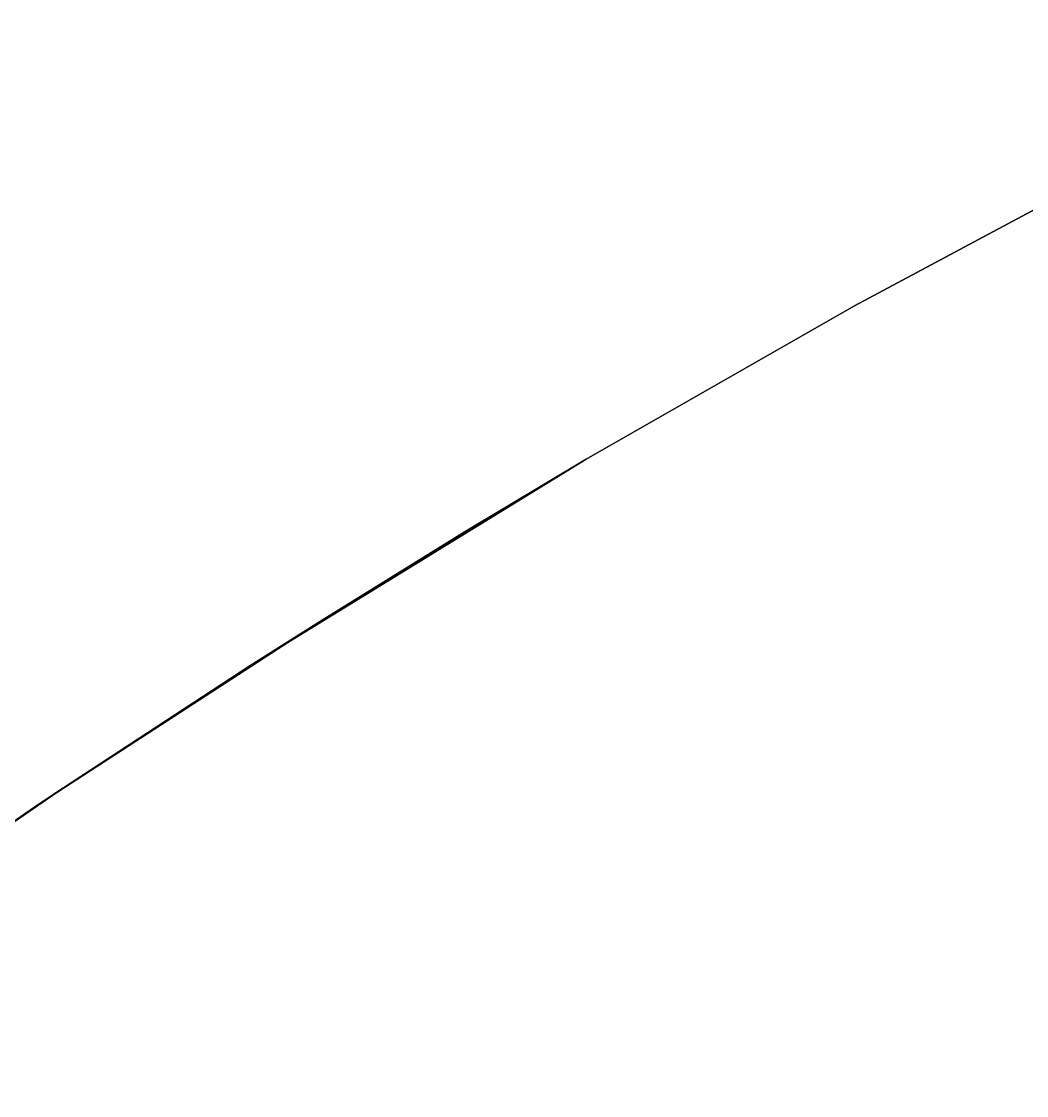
# Model space of a CAD drawing. Header units: metres. Extents: x -17.5 to 17.5, y -17.5 to 17.5.
# Drawn here: x -9.792 to -8.199, y 14.062 to 15.763 of the extents above; entities that cross this region are included whole.
import ezdxf

# ---------------------------------------------------------------- set-up
doc = ezdxf.new("R2010")
doc.units = ezdxf.units.M

msp = doc.modelspace()

# ---------------------------------------------------------------- meshes
at = {"layer": '10', "color": 1}
mesh = msp.add_polyface(dxfattribs=at)
corners = [(-8.039, 15.5443, -20), (-8.039, 15.5443, -19.5), (-7.6006, 15.7633, -19.5), (-8.4712, 15.313, -20), (-8.4712, 15.313, -19.5), (-8.8968, 15.0698, -20), (-8.039, 15.5443, -19), (-7.6006, 15.7633, -19), (-8.4712, 15.313, -19), (-8.8968, 15.0698, -19.5), (-8.039, 15.5443, -18.5), (-7.6006, 15.7633, -18.5), (-8.4712, 15.313, -18.5), (-8.8968, 15.0698, -19), (-8.039, 15.5443, -18), (-7.6006, 15.7633, -18), (-8.4712, 15.313, -18), (-8.8968, 15.0698, -18.5), (-8.039, 15.5443, -17.5), (-7.6006, 15.7633, -17.5), (-8.4712, 15.313, -17.5), (-8.8968, 15.0698, -18), (-8.039, 15.5443, -17), (-7.6006, 15.7633, -17), (-8.4712, 15.313, -17), (-8.8968, 15.0698, -17.5), (-8.039, 15.5443, -16.5), (-7.6006, 15.7633, -16.5), (-8.4712, 15.313, -16.5), (-8.8968, 15.0698, -17), (-8.4712, 15.313, -16), (-8.039, 15.5443, -16), (-8.8968, 15.0698, -16.5), (-8.8968, 15.0698, -16), (-8.4712, 15.313, 16), (-8.4712, 15.313, 16.5), (-8.039, 15.5443, 16.5), (-8.039, 15.5443, 16), (-8.8968, 15.0698, 16), (-8.8968, 15.0698, 16.5), (-8.4712, 15.313, 17), (-8.039, 15.5443, 17), (-8.8968, 15.0698, 17), (-8.4712, 15.313, 17.5), (-8.039, 15.5443, 17.5), (-8.8968, 15.0698, 17.5), (-8.4712, 15.313, 18), (-8.039, 15.5443, 18), (-8.8968, 15.0698, 18), (-8.4712, 15.313, 18.5), (-8.039, 15.5443, 18.5), (-8.8968, 15.0698, 18.5), (-8.4712, 15.313, 19), (-8.039, 15.5443, 19), (-8.8968, 15.0698, 19), (-8.4712, 15.313, 19.5), (-8.039, 15.5443, 19.5), (-8.8968, 15.0698, 19.5), (-8.4712, 15.313, 20), (-8.039, 15.5443, 20), (-8.8968, 15.0698, 20)]
mesh.append_faces([[corners[k] for k in face] for face in [(0, 1, 2), (3, 4, 1), (0, 3, 1), (3, 5, 4), (1, 6, 7), (4, 8, 6), (1, 4, 6), (4, 9, 8), (6, 10, 11), (8, 12, 10), (6, 8, 10), (8, 13, 12), (10, 14, 15), (12, 16, 14), (10, 12, 14), (12, 17, 16), (14, 18, 19), (16, 20, 18), (14, 16, 18), (16, 21, 20), (18, 22, 23), (20, 24, 22), (18, 20, 22), (20, 25, 24), (22, 26, 27), (24, 28, 26), (22, 24, 26), (24, 29, 28), (28, 30, 31), (26, 28, 31), (32, 33, 30), (28, 32, 30), (34, 35, 36), (37, 34, 36), (38, 39, 35), (34, 38, 35), (35, 40, 41), (36, 35, 41), (39, 42, 40), (35, 39, 40), (40, 43, 44), (41, 40, 44), (42, 45, 43), (40, 42, 43), (43, 46, 47), (44, 43, 47), (45, 48, 46), (43, 45, 46), (46, 49, 50), (47, 46, 50), (48, 51, 49), (46, 48, 49), (49, 52, 53), (50, 49, 53), (51, 54, 52), (49, 51, 52), (52, 55, 56), (53, 52, 56), (54, 57, 55), (52, 54, 55), (55, 58, 59), (56, 55, 59), (57, 60, 58), (55, 57, 58)]], dxfattribs={"color": 1})
mesh = msp.add_polyface(dxfattribs=at)
corners = [(-8.8968, 15.0698, -20), (-8.8968, 15.0698, -19.5), (-8.4712, 15.313, -19.5), (-9.3153, 14.8147, -20), (-8.8968, 15.0698, -19), (-8.4712, 15.313, -19), (-9.3153, 14.8147, -19.5), (-8.8968, 15.0698, -18.5), (-8.4712, 15.313, -18.5), (-9.3153, 14.8147, -19), (-8.8968, 15.0698, -18), (-8.4712, 15.313, -18), (-9.3153, 14.8147, -18.5), (-8.8968, 15.0698, -17.5), (-8.4712, 15.313, -17.5), (-9.3153, 14.8147, -18), (-8.8968, 15.0698, -17), (-8.4712, 15.313, -17), (-9.3153, 14.8147, -17.5), (-8.8968, 15.0698, -16.5), (-8.4712, 15.313, -16.5), (-9.3153, 14.8147, -17), (-9.3153, 14.8147, -16.5), (-8.8968, 15.0698, -16), (-9.3153, 14.8147, 16), (-9.3153, 14.8147, 16.5), (-8.8968, 15.0698, 16.5), (-8.8968, 15.0698, 16), (-9.3153, 14.8147, 17), (-8.8968, 15.0698, 17), (-9.3153, 14.8147, 17.5), (-8.8968, 15.0698, 17.5), (-9.3153, 14.8147, 18), (-8.8968, 15.0698, 18), (-9.3153, 14.8147, 18.5), (-8.8968, 15.0698, 18.5), (-9.3153, 14.8147, 19), (-8.8968, 15.0698, 19), (-9.3153, 14.8147, 19.5), (-8.8968, 15.0698, 19.5), (-9.3153, 14.8147, 20), (-8.8968, 15.0698, 20), (-9.3153, 14.8147, -16), (-9.0901, 14.9539, -15.5), (-9.0901, 14.9539, 15.5), (-9.4295, 14.7422, 15.5)]
mesh.append_faces([[corners[k] for k in face] for face in [(0, 1, 2), (0, 3, 1), (1, 4, 5), (1, 6, 4), (4, 7, 8), (4, 9, 7), (7, 10, 11), (7, 12, 10), (10, 13, 14), (10, 15, 13), (13, 16, 17), (13, 18, 16), (16, 19, 20), (16, 21, 19), (19, 22, 23), (24, 25, 26), (27, 24, 26), (25, 28, 29), (26, 25, 29), (28, 30, 31), (29, 28, 31), (30, 32, 33), (31, 30, 33), (32, 34, 35), (33, 32, 35), (34, 36, 37), (35, 34, 37), (36, 38, 39), (37, 36, 39), (38, 40, 41), (39, 38, 41), (23, 42, 43), (44, 45, 27)]], dxfattribs={"color": 1})
mesh = msp.add_polyface(dxfattribs=at)
corners = [(-9.0901, 14.9539, -15.5), (-9.4295, 14.7422, -15.5), (-9.0901, 14.9539, -15), (-9.4295, 14.7422, -15), (-9.0901, 14.9539, -14.5), (-9.4295, 14.7422, -14.5), (-9.0901, 14.9539, -14), (-9.4295, 14.7422, -14), (-9.0901, 14.9539, -13.5), (-9.4295, 14.7422, -13.5), (-9.0901, 14.9539, -13), (-9.4295, 14.7422, -13), (-9.0901, 14.9539, -12.5), (-9.4295, 14.7422, -12.5), (-9.0901, 14.9539, -12), (-9.4295, 14.7422, -12), (-9.0901, 14.9539, -11.5), (-9.4295, 14.7422, -11.5), (-9.0901, 14.9539, -11), (-9.4295, 14.7422, -11), (-9.0901, 14.9539, -10.5), (-9.4295, 14.7422, -10.5), (-9.0901, 14.9539, -10), (-9.4295, 14.7422, -10), (-9.0901, 14.9539, -9.5), (-9.4295, 14.7422, -9.5), (-9.0901, 14.9539, -9), (-9.4295, 14.7422, -9), (-9.0901, 14.9539, -8.5), (-9.4295, 14.7422, -8.5), (-9.0901, 14.9539, -8), (-9.4295, 14.7422, -8), (-9.0901, 14.9539, -7.5), (-9.4295, 14.7422, -7.5), (-9.0901, 14.9539, -7), (-9.4295, 14.7422, -7), (-9.0901, 14.9539, -6.5), (-9.4295, 14.7422, -6.5), (-9.0901, 14.9539, -6), (-9.4295, 14.7422, -6), (-9.0901, 14.9539, -5.5), (-9.4295, 14.7422, -5.5), (-9.0901, 14.9539, -5), (-9.4295, 14.7422, -5), (-9.0901, 14.9539, -4.5), (-9.4295, 14.7422, -4.5), (-9.0901, 14.9539, -4), (-9.4295, 14.7422, -4), (-9.0901, 14.9539, -3.5), (-9.4295, 14.7422, -3.5), (-9.0901, 14.9539, -3), (-9.4295, 14.7422, -3), (-9.0901, 14.9539, -2.5), (-9.4295, 14.7422, -2.5), (-9.0901, 14.9539, -2), (-9.4295, 14.7422, -2), (-9.0901, 14.9539, -1.5), (-9.4295, 14.7422, -1.5), (-9.0901, 14.9539, -1), (-9.4295, 14.7422, -1), (-9.0901, 14.9539, -0.5), (-9.4295, 14.7422, -0.5), (-9.0901, 14.9539), (-9.4295, 14.7422), (-9.0901, 14.9539, 0.5), (-9.4295, 14.7422, 0.5), (-9.0901, 14.9539, 1), (-9.4295, 14.7422, 1), (-9.0901, 14.9539, 1.5), (-9.4295, 14.7422, 1.5), (-9.0901, 14.9539, 2), (-9.4295, 14.7422, 2), (-9.0901, 14.9539, 2.5), (-9.4295, 14.7422, 2.5), (-9.0901, 14.9539, 3), (-9.4295, 14.7422, 3), (-9.0901, 14.9539, 3.5), (-9.4295, 14.7422, 3.5), (-9.4295, 14.7422, 4), (-9.0901, 14.9539, 4), (-9.4295, 14.7422, 4.5), (-9.0901, 14.9539, 4.5), (-9.4295, 14.7422, 5), (-9.0901, 14.9539, 5), (-9.4295, 14.7422, 5.5), (-9.0901, 14.9539, 5.5), (-9.4295, 14.7422, 6), (-9.0901, 14.9539, 6), (-9.4295, 14.7422, 6.5), (-9.0901, 14.9539, 6.5), (-9.4295, 14.7422, 7), (-9.0901, 14.9539, 7), (-9.4295, 14.7422, 7.5), (-9.0901, 14.9539, 7.5), (-9.4295, 14.7422, 8), (-9.0901, 14.9539, 8), (-9.4295, 14.7422, 8.5), (-9.0901, 14.9539, 8.5), (-9.4295, 14.7422, 9), (-9.0901, 14.9539, 9), (-9.4295, 14.7422, 9.5), (-9.0901, 14.9539, 9.5), (-9.4295, 14.7422, 10), (-9.0901, 14.9539, 10), (-9.4295, 14.7422, 10.5), (-9.0901, 14.9539, 10.5), (-9.4295, 14.7422, 11), (-9.0901, 14.9539, 11), (-9.4295, 14.7422, 11.5), (-9.0901, 14.9539, 11.5), (-9.4295, 14.7422, 12), (-9.0901, 14.9539, 12), (-9.4295, 14.7422, 12.5), (-9.0901, 14.9539, 12.5), (-9.4295, 14.7422, 13), (-9.0901, 14.9539, 13), (-9.4295, 14.7422, 13.5), (-9.0901, 14.9539, 13.5), (-9.4295, 14.7422, 14), (-9.0901, 14.9539, 14), (-9.4295, 14.7422, 14.5), (-9.0901, 14.9539, 14.5), (-9.4295, 14.7422, 15), (-9.0901, 14.9539, 15), (-9.4295, 14.7422, 15.5), (-9.0901, 14.9539, 15.5), (-9.3153, 14.8147, -16), (-9.3153, 14.8147, 16), (-8.8968, 15.0698, 16)]
mesh.append_faces([[corners[k] for k in face] for face in [(0, 1, 2), (2, 3, 4), (4, 5, 6), (6, 7, 8), (8, 9, 10), (10, 11, 12), (12, 13, 14), (14, 15, 16), (16, 17, 18), (18, 19, 20), (20, 21, 22), (22, 23, 24), (24, 25, 26), (26, 27, 28), (28, 29, 30), (30, 31, 32), (32, 33, 34), (34, 35, 36), (36, 37, 38), (38, 39, 40), (40, 41, 42), (42, 43, 44), (44, 45, 46), (46, 47, 48), (48, 49, 50), (50, 51, 52), (52, 53, 54), (54, 55, 56), (56, 57, 58), (58, 59, 60), (60, 61, 62), (62, 63, 64), (64, 65, 66), (66, 67, 68), (68, 69, 70), (70, 71, 72), (72, 73, 74), (74, 75, 76), (77, 78, 79), (78, 80, 81), (80, 82, 83), (82, 84, 85), (84, 86, 87), (86, 88, 89), (88, 90, 91), (90, 92, 93), (92, 94, 95), (94, 96, 97), (96, 98, 99), (98, 100, 101), (100, 102, 103), (102, 104, 105), (104, 106, 107), (106, 108, 109), (108, 110, 111), (110, 112, 113), (112, 114, 115), (114, 116, 117), (116, 118, 119), (118, 120, 121), (120, 122, 123), (122, 124, 125), (126, 1, 0), (124, 127, 128)]], dxfattribs={"color": 1})
mesh = msp.add_polyface(dxfattribs=at)
corners = [(-9.3153, 14.8147, -20), (-9.3153, 14.8147, -19.5), (-8.8968, 15.0698, -19.5), (-9.3153, 14.8147, -19), (-8.8968, 15.0698, -19), (-9.3153, 14.8147, -18.5), (-8.8968, 15.0698, -18.5), (-9.3153, 14.8147, -18), (-8.8968, 15.0698, -18), (-9.3153, 14.8147, -17.5), (-8.8968, 15.0698, -17.5), (-9.3153, 14.8147, -17), (-8.8968, 15.0698, -17), (-9.3153, 14.8147, -16.5), (-8.8968, 15.0698, -16.5), (-9.3153, 14.8147, -16), (-8.8968, 15.0698, -16), (-9.0901, 14.9539, 3.5), (-9.4295, 14.7422, 3.5), (-9.0901, 14.9539, 4), (-9.4295, 14.7422, 4), (-9.0901, 14.9539, 4.5), (-9.4295, 14.7422, 4.5), (-9.0901, 14.9539, 5), (-9.4295, 14.7422, 5), (-9.0901, 14.9539, 5.5), (-9.4295, 14.7422, 5.5), (-9.0901, 14.9539, 6), (-9.4295, 14.7422, 6), (-9.0901, 14.9539, 6.5), (-9.4295, 14.7422, 6.5), (-9.0901, 14.9539, 7), (-9.4295, 14.7422, 7), (-9.0901, 14.9539, 7.5), (-9.4295, 14.7422, 7.5), (-9.0901, 14.9539, 8), (-9.4295, 14.7422, 8), (-9.0901, 14.9539, 8.5), (-9.4295, 14.7422, 8.5), (-9.0901, 14.9539, 9), (-9.4295, 14.7422, 9), (-9.0901, 14.9539, 9.5), (-9.4295, 14.7422, 9.5), (-9.0901, 14.9539, 10), (-9.4295, 14.7422, 10), (-9.0901, 14.9539, 10.5), (-9.4295, 14.7422, 10.5), (-9.0901, 14.9539, 11), (-9.4295, 14.7422, 11), (-9.0901, 14.9539, 11.5), (-9.4295, 14.7422, 11.5), (-9.0901, 14.9539, 12), (-9.4295, 14.7422, 12), (-9.0901, 14.9539, 12.5), (-9.4295, 14.7422, 12.5), (-9.0901, 14.9539, 13), (-9.4295, 14.7422, 13), (-9.0901, 14.9539, 13.5), (-9.4295, 14.7422, 13.5), (-9.0901, 14.9539, 14), (-9.4295, 14.7422, 14), (-9.0901, 14.9539, 14.5), (-9.4295, 14.7422, 14.5), (-9.0901, 14.9539, 15), (-9.4295, 14.7422, 15), (-9.0901, 14.9539, 15.5)]
mesh.append_faces([[corners[k] for k in face] for face in [(0, 1, 2), (1, 3, 4), (3, 5, 6), (5, 7, 8), (7, 9, 10), (9, 11, 12), (11, 13, 14), (13, 15, 16), (17, 18, 19), (19, 20, 21), (21, 22, 23), (23, 24, 25), (25, 26, 27), (27, 28, 29), (29, 30, 31), (31, 32, 33), (33, 34, 35), (35, 36, 37), (37, 38, 39), (39, 40, 41), (41, 42, 43), (43, 44, 45), (45, 46, 47), (47, 48, 49), (49, 50, 51), (51, 52, 53), (53, 54, 55), (55, 56, 57), (57, 58, 59), (59, 60, 61), (61, 62, 63), (63, 64, 65)]], dxfattribs={"color": 1})
mesh = msp.add_polyface(dxfattribs=at)
corners = [(-9.3153, 14.8147, -20), (-9.7266, 14.548, -20), (-9.3153, 14.8147, -19.5), (-9.7266, 14.548, -19.5), (-9.3153, 14.8147, -19), (-9.7266, 14.548, -19), (-9.3153, 14.8147, -18.5), (-9.7266, 14.548, -18.5), (-9.3153, 14.8147, -18), (-9.7266, 14.548, -18), (-9.3153, 14.8147, -17.5), (-9.7266, 14.548, -17.5), (-9.3153, 14.8147, -17), (-9.7266, 14.548, -17), (-9.3153, 14.8147, -16.5), (-9.7266, 14.548, -16.5), (-9.3153, 14.8147, -16), (-9.4295, 14.7422, -15.5), (-9.4295, 14.7422, -15), (-9.0901, 14.9539, -15), (-9.4295, 14.7422, -14.5), (-9.0901, 14.9539, -14.5), (-9.4295, 14.7422, -14), (-9.0901, 14.9539, -14), (-9.4295, 14.7422, -13.5), (-9.0901, 14.9539, -13.5), (-9.4295, 14.7422, -13), (-9.0901, 14.9539, -13), (-9.4295, 14.7422, 11), (-9.764, 14.5229, 11), (-9.4295, 14.7422, 11.5), (-9.764, 14.5229, 11.5), (-9.4295, 14.7422, 12), (-9.764, 14.5229, 12), (-9.4295, 14.7422, 12.5), (-9.764, 14.5229, 12.5), (-9.4295, 14.7422, 13), (-9.764, 14.5229, 13), (-9.4295, 14.7422, 13.5), (-9.764, 14.5229, 13.5), (-9.4295, 14.7422, 14), (-9.764, 14.5229, 14), (-9.4295, 14.7422, 14.5), (-9.764, 14.5229, 14.5), (-9.4295, 14.7422, 15), (-9.764, 14.5229, 15), (-9.4295, 14.7422, 15.5), (-9.3153, 14.8147, 16), (-9.7266, 14.548, 16), (-9.3153, 14.8147, 16.5), (-9.7266, 14.548, 16.5), (-9.3153, 14.8147, 17), (-9.7266, 14.548, 17), (-9.3153, 14.8147, 17.5), (-9.7266, 14.548, 17.5), (-9.3153, 14.8147, 18), (-9.7266, 14.548, 18), (-9.3153, 14.8147, 18.5), (-9.7266, 14.548, 18.5), (-9.3153, 14.8147, 19), (-9.7266, 14.548, 19), (-9.3153, 14.8147, 19.5), (-9.7266, 14.548, 19.5), (-9.3153, 14.8147, 20), (-9.7266, 14.548, -16), (-9.764, 14.5229, 15.5)]
mesh.append_faces([[corners[k] for k in face] for face in [(0, 1, 2), (2, 3, 4), (4, 5, 6), (6, 7, 8), (8, 9, 10), (10, 11, 12), (12, 13, 14), (14, 15, 16), (17, 18, 19), (18, 20, 21), (20, 22, 23), (22, 24, 25), (24, 26, 27), (28, 29, 30), (30, 31, 32), (32, 33, 34), (34, 35, 36), (36, 37, 38), (38, 39, 40), (40, 41, 42), (42, 43, 44), (44, 45, 46), (47, 48, 49), (49, 50, 51), (51, 52, 53), (53, 54, 55), (55, 56, 57), (57, 58, 59), (59, 60, 61), (61, 62, 63), (16, 64, 17), (46, 65, 47)]], dxfattribs={"color": 1})
mesh = msp.add_polyface(dxfattribs=at)
corners = [(-9.4295, 14.7422, -13), (-9.4295, 14.7422, -12.5), (-9.0901, 14.9539, -12.5), (-9.4295, 14.7422, -12), (-9.0901, 14.9539, -12), (-9.4295, 14.7422, -11.5), (-9.0901, 14.9539, -11.5), (-9.4295, 14.7422, -11), (-9.0901, 14.9539, -11), (-9.4295, 14.7422, -10.5), (-9.0901, 14.9539, -10.5), (-9.4295, 14.7422, -10), (-9.0901, 14.9539, -10), (-9.4295, 14.7422, -9.5), (-9.0901, 14.9539, -9.5), (-9.4295, 14.7422, -9), (-9.0901, 14.9539, -9), (-9.4295, 14.7422, -8.5), (-9.0901, 14.9539, -8.5), (-9.4295, 14.7422, -8), (-9.0901, 14.9539, -8), (-9.4295, 14.7422, -7.5), (-9.0901, 14.9539, -7.5), (-9.4295, 14.7422, -7), (-9.0901, 14.9539, -7), (-9.4295, 14.7422, -6.5), (-9.0901, 14.9539, -6.5), (-9.4295, 14.7422, -6), (-9.0901, 14.9539, -6), (-9.4295, 14.7422, -5.5), (-9.0901, 14.9539, -5.5), (-9.4295, 14.7422, -5), (-9.0901, 14.9539, -5), (-9.4295, 14.7422, -4.5), (-9.0901, 14.9539, -4.5), (-9.4295, 14.7422, -4), (-9.0901, 14.9539, -4), (-9.4295, 14.7422, -3.5), (-9.0901, 14.9539, -3.5), (-9.4295, 14.7422, -3), (-9.0901, 14.9539, -3), (-9.4295, 14.7422, -2.5), (-9.0901, 14.9539, -2.5), (-9.4295, 14.7422, -2), (-9.0901, 14.9539, -2), (-9.4295, 14.7422, -1.5), (-9.0901, 14.9539, -1.5), (-9.4295, 14.7422, -1), (-9.0901, 14.9539, -1), (-9.4295, 14.7422, -0.5), (-9.0901, 14.9539, -0.5), (-9.4295, 14.7422), (-9.0901, 14.9539), (-9.4295, 14.7422, 0.5), (-9.0901, 14.9539, 0.5), (-9.4295, 14.7422, 1), (-9.0901, 14.9539, 1), (-9.4295, 14.7422, 1.5), (-9.0901, 14.9539, 1.5), (-9.4295, 14.7422, 2), (-9.0901, 14.9539, 2), (-9.4295, 14.7422, 2.5), (-9.0901, 14.9539, 2.5), (-9.4295, 14.7422, 3), (-9.0901, 14.9539, 3), (-9.4295, 14.7422, 3.5), (-9.0901, 14.9539, 3.5)]
mesh.append_faces([[corners[k] for k in face] for face in [(0, 1, 2), (1, 3, 4), (3, 5, 6), (5, 7, 8), (7, 9, 10), (9, 11, 12), (11, 13, 14), (13, 15, 16), (15, 17, 18), (17, 19, 20), (19, 21, 22), (21, 23, 24), (23, 25, 26), (25, 27, 28), (27, 29, 30), (29, 31, 32), (31, 33, 34), (33, 35, 36), (35, 37, 38), (37, 39, 40), (39, 41, 42), (41, 43, 44), (43, 45, 46), (45, 47, 48), (47, 49, 50), (49, 51, 52), (51, 53, 54), (53, 55, 56), (55, 57, 58), (57, 59, 60), (59, 61, 62), (61, 63, 64), (63, 65, 66)]], dxfattribs={"color": 1})
mesh = msp.add_polyface(dxfattribs=at)
corners = [(-9.7266, 14.548, -20), (-9.7266, 14.548, -19.5), (-9.3153, 14.8147, -19.5), (-9.7266, 14.548, -19), (-9.3153, 14.8147, -19), (-9.7266, 14.548, -18.5), (-9.3153, 14.8147, -18.5), (-9.7266, 14.548, -18), (-9.3153, 14.8147, -18), (-9.7266, 14.548, -17.5), (-9.3153, 14.8147, -17.5), (-9.764, 14.5229, 2.5), (-9.764, 14.5229, 3), (-9.4295, 14.7422, 3), (-9.764, 14.5229, 3.5), (-9.4295, 14.7422, 3.5), (-9.764, 14.5229, 4), (-9.4295, 14.7422, 4), (-9.764, 14.5229, 4.5), (-9.4295, 14.7422, 4.5), (-9.764, 14.5229, 5), (-9.4295, 14.7422, 5), (-9.764, 14.5229, 5.5), (-9.4295, 14.7422, 5.5), (-9.764, 14.5229, 6), (-9.4295, 14.7422, 6), (-9.764, 14.5229, 6.5), (-9.4295, 14.7422, 6.5), (-9.764, 14.5229, 7), (-9.4295, 14.7422, 7), (-9.764, 14.5229, 7.5), (-9.4295, 14.7422, 7.5), (-9.764, 14.5229, 8), (-9.4295, 14.7422, 8), (-9.764, 14.5229, 8.5), (-9.4295, 14.7422, 8.5), (-9.764, 14.5229, 9), (-9.4295, 14.7422, 9), (-9.764, 14.5229, 9.5), (-9.4295, 14.7422, 9.5), (-9.764, 14.5229, 10), (-9.4295, 14.7422, 10), (-9.764, 14.5229, 10.5), (-9.4295, 14.7422, 10.5), (-9.764, 14.5229, 11), (-9.4295, 14.7422, 11), (-9.764, 14.5229, 11.5), (-9.4295, 14.7422, 11.5), (-9.764, 14.5229, 12), (-9.4295, 14.7422, 12), (-9.764, 14.5229, 12.5), (-9.4295, 14.7422, 12.5), (-9.764, 14.5229, 13), (-9.4295, 14.7422, 13), (-9.764, 14.5229, 13.5), (-9.4295, 14.7422, 13.5), (-9.764, 14.5229, 14), (-9.4295, 14.7422, 14), (-9.764, 14.5229, 14.5), (-9.4295, 14.7422, 14.5), (-9.764, 14.5229, 15), (-9.4295, 14.7422, 15), (-9.764, 14.5229, 15.5), (-9.4295, 14.7422, 15.5), (-9.7266, 14.548, -16), (-9.764, 14.5229, -15.5), (-9.4295, 14.7422, -15.5), (-9.7266, 14.548, 16), (-9.3153, 14.8147, 16)]
mesh.append_faces([[corners[k] for k in face] for face in [(0, 1, 2), (1, 3, 4), (3, 5, 6), (5, 7, 8), (7, 9, 10), (11, 12, 13), (12, 14, 15), (14, 16, 17), (16, 18, 19), (18, 20, 21), (20, 22, 23), (22, 24, 25), (24, 26, 27), (26, 28, 29), (28, 30, 31), (30, 32, 33), (32, 34, 35), (34, 36, 37), (36, 38, 39), (38, 40, 41), (40, 42, 43), (42, 44, 45), (44, 46, 47), (46, 48, 49), (48, 50, 51), (50, 52, 53), (52, 54, 55), (54, 56, 57), (56, 58, 59), (58, 60, 61), (60, 62, 63), (64, 65, 66), (62, 67, 68)]], dxfattribs={"color": 1})
mesh = msp.add_polyface(dxfattribs=at)
corners = [(-9.7266, 14.548, -17.5), (-9.7266, 14.548, -17), (-9.3153, 14.8147, -17), (-9.7266, 14.548, -16.5), (-9.3153, 14.8147, -16.5), (-9.7266, 14.548, -16), (-9.3153, 14.8147, -16), (-9.4295, 14.7422, -15.5), (-9.764, 14.5229, -15.5), (-9.4295, 14.7422, -15), (-9.764, 14.5229, -15), (-9.4295, 14.7422, -14.5), (-9.764, 14.5229, -14.5), (-9.4295, 14.7422, -14), (-9.764, 14.5229, -14), (-9.4295, 14.7422, -13.5), (-9.764, 14.5229, -13.5), (-9.4295, 14.7422, -13), (-9.764, 14.5229, -13), (-9.4295, 14.7422, -12.5), (-9.764, 14.5229, -12.5), (-9.4295, 14.7422, -12), (-9.764, 14.5229, -12), (-9.4295, 14.7422, -11.5), (-9.764, 14.5229, -11.5), (-9.4295, 14.7422, -11), (-9.764, 14.5229, -11), (-9.4295, 14.7422, -10.5), (-9.764, 14.5229, -10.5), (-9.4295, 14.7422, -10), (-9.764, 14.5229, -10), (-9.4295, 14.7422, -9.5), (-9.764, 14.5229, -9.5), (-9.4295, 14.7422, -9), (-9.764, 14.5229, -9), (-9.4295, 14.7422, -8.5), (-9.764, 14.5229, -8.5), (-9.4295, 14.7422, -8), (-9.764, 14.5229, -8), (-9.4295, 14.7422, -7.5), (-9.764, 14.5229, -7.5), (-9.4295, 14.7422, -7), (-9.764, 14.5229, -7), (-9.4295, 14.7422, -6.5), (-9.764, 14.5229, -6.5), (-9.4295, 14.7422, -6), (-9.764, 14.5229, -6), (-9.4295, 14.7422, -5.5), (-9.764, 14.5229, -5.5), (-9.4295, 14.7422, -5), (-9.764, 14.5229, -5), (-9.4295, 14.7422, -4.5), (-9.764, 14.5229, -4.5), (-9.4295, 14.7422, -4), (-9.764, 14.5229, -4), (-9.4295, 14.7422, -3.5), (-9.764, 14.5229, -3.5), (-9.4295, 14.7422, -3), (-9.764, 14.5229, -3), (-9.4295, 14.7422, -2.5), (-9.764, 14.5229, -2.5), (-9.4295, 14.7422, -2), (-9.764, 14.5229, -2), (-9.4295, 14.7422, -1.5), (-9.764, 14.5229, -1.5), (-9.4295, 14.7422, -1), (-9.764, 14.5229, -1), (-9.4295, 14.7422, -0.5), (-9.764, 14.5229, -0.5), (-9.4295, 14.7422), (-9.764, 14.5229), (-9.4295, 14.7422, 0.5), (-9.764, 14.5229, 0.5), (-9.4295, 14.7422, 1), (-9.764, 14.5229, 1), (-9.4295, 14.7422, 1.5), (-9.764, 14.5229, 1.5), (-9.4295, 14.7422, 2), (-9.764, 14.5229, 2), (-9.4295, 14.7422, 2.5), (-9.764, 14.5229, 2.5), (-9.4295, 14.7422, 3), (-9.764, 14.5229, 3), (-9.4295, 14.7422, 3.5), (-9.764, 14.5229, 3.5), (-9.4295, 14.7422, 4), (-9.764, 14.5229, 4), (-9.4295, 14.7422, 4.5), (-9.764, 14.5229, 4.5), (-9.4295, 14.7422, 5), (-9.764, 14.5229, 5), (-9.4295, 14.7422, 5.5), (-9.764, 14.5229, 5.5), (-9.4295, 14.7422, 6), (-9.764, 14.5229, 6), (-9.4295, 14.7422, 6.5), (-9.764, 14.5229, 6.5), (-9.4295, 14.7422, 7), (-9.764, 14.5229, 7), (-9.4295, 14.7422, 7.5), (-9.764, 14.5229, 7.5), (-9.4295, 14.7422, 8), (-9.764, 14.5229, 8), (-9.4295, 14.7422, 8.5), (-9.764, 14.5229, 8.5), (-9.4295, 14.7422, 9), (-9.764, 14.5229, 9), (-9.4295, 14.7422, 9.5), (-9.764, 14.5229, 9.5), (-9.4295, 14.7422, 10), (-9.764, 14.5229, 10), (-9.4295, 14.7422, 10.5), (-9.764, 14.5229, 10.5), (-9.4295, 14.7422, 11), (-9.7266, 14.548, 16), (-9.7266, 14.548, 16.5), (-9.3153, 14.8147, 16.5), (-9.7266, 14.548, 17), (-9.3153, 14.8147, 17), (-9.7266, 14.548, 17.5), (-9.3153, 14.8147, 17.5), (-9.7266, 14.548, 18), (-9.3153, 14.8147, 18), (-9.7266, 14.548, 18.5), (-9.3153, 14.8147, 18.5), (-9.7266, 14.548, 19), (-9.3153, 14.8147, 19), (-9.7266, 14.548, 19.5), (-9.3153, 14.8147, 19.5), (-9.7266, 14.548, 20), (-9.3153, 14.8147, 20)]
mesh.append_faces([[corners[k] for k in face] for face in [(0, 1, 2), (1, 3, 4), (3, 5, 6), (7, 8, 9), (9, 10, 11), (11, 12, 13), (13, 14, 15), (15, 16, 17), (17, 18, 19), (19, 20, 21), (21, 22, 23), (23, 24, 25), (25, 26, 27), (27, 28, 29), (29, 30, 31), (31, 32, 33), (33, 34, 35), (35, 36, 37), (37, 38, 39), (39, 40, 41), (41, 42, 43), (43, 44, 45), (45, 46, 47), (47, 48, 49), (49, 50, 51), (51, 52, 53), (53, 54, 55), (55, 56, 57), (57, 58, 59), (59, 60, 61), (61, 62, 63), (63, 64, 65), (65, 66, 67), (67, 68, 69), (69, 70, 71), (71, 72, 73), (73, 74, 75), (75, 76, 77), (77, 78, 79), (79, 80, 81), (81, 82, 83), (83, 84, 85), (85, 86, 87), (87, 88, 89), (89, 90, 91), (91, 92, 93), (93, 94, 95), (95, 96, 97), (97, 98, 99), (99, 100, 101), (101, 102, 103), (103, 104, 105), (105, 106, 107), (107, 108, 109), (109, 110, 111), (111, 112, 113), (114, 115, 116), (115, 117, 118), (117, 119, 120), (119, 121, 122), (121, 123, 124), (123, 125, 126), (125, 127, 128), (127, 129, 130)]], dxfattribs={"color": 1})
mesh = msp.add_polyface(dxfattribs=at)
corners = [(-9.7266, 14.548, -20), (-10.1302, 14.2699, -20), (-9.7266, 14.548, -19.5), (-10.1302, 14.2699, -19.5), (-9.7266, 14.548, -19), (-10.1302, 14.2699, -19), (-9.7266, 14.548, -18.5), (-10.1302, 14.2699, -18.5), (-9.7266, 14.548, -18), (-10.1302, 14.2699, -18), (-9.7266, 14.548, -17.5), (-10.1302, 14.2699, -17.5), (-9.7266, 14.548, -17), (-10.1302, 14.2699, -17), (-9.7266, 14.548, -16.5), (-10.1302, 14.2699, -16.5), (-9.7266, 14.548, -16), (-9.764, 14.5229, -15.5), (-9.764, 14.5229, -15), (-9.4295, 14.7422, -15), (-9.764, 14.5229, -14.5), (-9.4295, 14.7422, -14.5), (-9.764, 14.5229, -14), (-9.4295, 14.7422, -14), (-9.764, 14.5229, -13.5), (-9.4295, 14.7422, -13.5), (-9.764, 14.5229, -5.5), (-10.0934, 14.2959, -5.5), (-9.764, 14.5229, -5), (-10.0934, 14.2959, -5), (-9.764, 14.5229, -4.5), (-10.0934, 14.2959, -4.5), (-9.764, 14.5229, -4), (-10.0934, 14.2959, -4), (-9.764, 14.5229, -3.5), (-10.0934, 14.2959, -3.5), (-9.764, 14.5229, -3), (-10.0934, 14.2959, -3), (-9.764, 14.5229, -2.5), (-10.0934, 14.2959, -2.5), (-9.764, 14.5229, -2), (-10.0934, 14.2959, -2), (-9.764, 14.5229, -1.5), (-10.0934, 14.2959, -1.5), (-9.764, 14.5229, -1), (-10.0934, 14.2959, -1), (-9.764, 14.5229, -0.5), (-10.0934, 14.2959, -0.5), (-9.764, 14.5229), (-10.0934, 14.2959), (-9.764, 14.5229, 0.5), (-10.0934, 14.2959, 0.5), (-9.764, 14.5229, 1), (-10.0934, 14.2959, 1), (-9.764, 14.5229, 1.5), (-10.0934, 14.2959, 1.5), (-9.764, 14.5229, 2), (-10.0934, 14.2959, 2), (-9.764, 14.5229, 2.5), (-10.0934, 14.2959, 2.5), (-9.764, 14.5229, 3), (-10.0934, 14.2959, 3), (-9.764, 14.5229, 3.5), (-10.0934, 14.2959, 3.5), (-9.764, 14.5229, 4), (-10.0934, 14.2959, 4), (-9.764, 14.5229, 4.5), (-10.0934, 14.2959, 4.5), (-9.764, 14.5229, 5), (-10.0934, 14.2959, 5), (-9.764, 14.5229, 5.5), (-10.0934, 14.2959, 5.5), (-9.764, 14.5229, 6), (-10.0934, 14.2959, 6), (-9.764, 14.5229, 6.5), (-10.0934, 14.2959, 6.5), (-9.764, 14.5229, 7), (-10.0934, 14.2959, 7), (-9.764, 14.5229, 7.5), (-10.0934, 14.2959, 7.5), (-9.764, 14.5229, 8), (-10.0934, 14.2959, 8), (-9.764, 14.5229, 8.5), (-10.0934, 14.2959, 8.5), (-9.764, 14.5229, 9), (-10.0934, 14.2959, 9), (-9.764, 14.5229, 9.5), (-10.0934, 14.2959, 9.5), (-9.764, 14.5229, 10), (-10.0934, 14.2959, 10), (-9.764, 14.5229, 10.5), (-10.0934, 14.2959, 10.5), (-9.764, 14.5229, 11), (-10.0934, 14.2959, 11), (-9.764, 14.5229, 11.5), (-10.0934, 14.2959, 11.5), (-9.764, 14.5229, 12), (-10.0934, 14.2959, 12), (-9.764, 14.5229, 12.5), (-10.0934, 14.2959, 12.5), (-9.764, 14.5229, 13), (-10.0934, 14.2959, 13), (-9.764, 14.5229, 13.5), (-10.0934, 14.2959, 13.5), (-9.764, 14.5229, 14), (-10.0934, 14.2959, 14), (-9.764, 14.5229, 14.5), (-10.0934, 14.2959, 14.5), (-9.764, 14.5229, 15), (-10.0934, 14.2959, 15), (-9.764, 14.5229, 15.5), (-9.7266, 14.548, 16), (-10.1302, 14.2699, 16), (-9.7266, 14.548, 16.5), (-10.1302, 14.2699, 16.5), (-9.7266, 14.548, 17), (-10.1302, 14.2699, 17), (-9.7266, 14.548, 17.5), (-10.1302, 14.2699, 17.5), (-9.7266, 14.548, 18), (-10.1302, 14.2699, 18), (-9.7266, 14.548, 18.5), (-10.1302, 14.2699, 18.5), (-9.7266, 14.548, 19), (-10.1302, 14.2699, 19), (-9.7266, 14.548, 19.5), (-10.1302, 14.2699, 19.5), (-9.7266, 14.548, 20), (-10.1302, 14.2699, -16), (-10.0934, 14.2959, 15.5)]
mesh.append_faces([[corners[k] for k in face] for face in [(0, 1, 2), (2, 3, 4), (4, 5, 6), (6, 7, 8), (8, 9, 10), (10, 11, 12), (12, 13, 14), (14, 15, 16), (17, 18, 19), (18, 20, 21), (20, 22, 23), (22, 24, 25), (26, 27, 28), (28, 29, 30), (30, 31, 32), (32, 33, 34), (34, 35, 36), (36, 37, 38), (38, 39, 40), (40, 41, 42), (42, 43, 44), (44, 45, 46), (46, 47, 48), (48, 49, 50), (50, 51, 52), (52, 53, 54), (54, 55, 56), (56, 57, 58), (58, 59, 60), (60, 61, 62), (62, 63, 64), (64, 65, 66), (66, 67, 68), (68, 69, 70), (70, 71, 72), (72, 73, 74), (74, 75, 76), (76, 77, 78), (78, 79, 80), (80, 81, 82), (82, 83, 84), (84, 85, 86), (86, 87, 88), (88, 89, 90), (90, 91, 92), (92, 93, 94), (94, 95, 96), (96, 97, 98), (98, 99, 100), (100, 101, 102), (102, 103, 104), (104, 105, 106), (106, 107, 108), (108, 109, 110), (111, 112, 113), (113, 114, 115), (115, 116, 117), (117, 118, 119), (119, 120, 121), (121, 122, 123), (123, 124, 125), (125, 126, 127), (16, 128, 17), (110, 129, 111)]], dxfattribs={"color": 1})
mesh = msp.add_polyface(dxfattribs=at)
corners = [(-9.764, 14.5229, -13.5), (-9.764, 14.5229, -13), (-9.4295, 14.7422, -13), (-9.764, 14.5229, -12.5), (-9.4295, 14.7422, -12.5), (-9.764, 14.5229, -12), (-9.4295, 14.7422, -12), (-9.764, 14.5229, -11.5), (-9.4295, 14.7422, -11.5), (-9.764, 14.5229, -11), (-9.4295, 14.7422, -11), (-9.764, 14.5229, -10.5), (-9.4295, 14.7422, -10.5), (-9.764, 14.5229, -10), (-9.4295, 14.7422, -10), (-9.764, 14.5229, -9.5), (-9.4295, 14.7422, -9.5), (-9.764, 14.5229, -9), (-9.4295, 14.7422, -9), (-9.764, 14.5229, -8.5), (-9.4295, 14.7422, -8.5), (-9.764, 14.5229, -8), (-9.4295, 14.7422, -8), (-9.764, 14.5229, -7.5), (-9.4295, 14.7422, -7.5), (-9.764, 14.5229, -7), (-9.4295, 14.7422, -7), (-9.764, 14.5229, -6.5), (-9.4295, 14.7422, -6.5), (-9.764, 14.5229, -6), (-9.4295, 14.7422, -6), (-9.764, 14.5229, -5.5), (-9.4295, 14.7422, -5.5), (-9.764, 14.5229, -5), (-9.4295, 14.7422, -5), (-9.764, 14.5229, -4.5), (-9.4295, 14.7422, -4.5), (-9.764, 14.5229, -4), (-9.4295, 14.7422, -4), (-9.764, 14.5229, -3.5), (-9.4295, 14.7422, -3.5), (-9.764, 14.5229, -3), (-9.4295, 14.7422, -3), (-9.764, 14.5229, -2.5), (-9.4295, 14.7422, -2.5), (-9.764, 14.5229, -2), (-9.4295, 14.7422, -2), (-9.764, 14.5229, -1.5), (-9.4295, 14.7422, -1.5), (-9.764, 14.5229, -1), (-9.4295, 14.7422, -1), (-9.764, 14.5229, -0.5), (-9.4295, 14.7422, -0.5), (-9.764, 14.5229), (-9.4295, 14.7422), (-9.764, 14.5229, 0.5), (-9.4295, 14.7422, 0.5), (-9.764, 14.5229, 1), (-9.4295, 14.7422, 1), (-9.764, 14.5229, 1.5), (-9.4295, 14.7422, 1.5), (-9.764, 14.5229, 2), (-9.4295, 14.7422, 2), (-9.764, 14.5229, 2.5), (-9.4295, 14.7422, 2.5)]
mesh.append_faces([[corners[k] for k in face] for face in [(0, 1, 2), (1, 3, 4), (3, 5, 6), (5, 7, 8), (7, 9, 10), (9, 11, 12), (11, 13, 14), (13, 15, 16), (15, 17, 18), (17, 19, 20), (19, 21, 22), (21, 23, 24), (23, 25, 26), (25, 27, 28), (27, 29, 30), (29, 31, 32), (31, 33, 34), (33, 35, 36), (35, 37, 38), (37, 39, 40), (39, 41, 42), (41, 43, 44), (43, 45, 46), (45, 47, 48), (47, 49, 50), (49, 51, 52), (51, 53, 54), (53, 55, 56), (55, 57, 58), (57, 59, 60), (59, 61, 62), (61, 63, 64)]], dxfattribs={"color": 1})
mesh = msp.add_polyface(dxfattribs=at)
corners = [(-10.1302, 14.2699, -20), (-10.1302, 14.2699, -19.5), (-9.7266, 14.548, -19.5), (-10.1302, 14.2699, -19), (-9.7266, 14.548, -19), (-10.1302, 14.2699, -18.5), (-9.7266, 14.548, -18.5), (-10.1302, 14.2699, -18), (-9.7266, 14.548, -18), (-10.1302, 14.2699, -17.5), (-9.7266, 14.548, -17.5), (-10.1302, 14.2699, -17), (-9.7266, 14.548, -17), (-10.1302, 14.2699, -16.5), (-9.7266, 14.548, -16.5), (-10.1302, 14.2699, -16), (-9.7266, 14.548, -16), (-10.0934, 14.2959, -15.5), (-10.0934, 14.2959, -15), (-9.764, 14.5229, -15), (-10.0934, 14.2959, -14.5), (-9.764, 14.5229, -14.5), (-10.0934, 14.2959, -14), (-9.764, 14.5229, -14), (-10.0934, 14.2959, -13.5), (-9.764, 14.5229, -13.5), (-10.0934, 14.2959, -13), (-9.764, 14.5229, -13), (-10.0934, 14.2959, -12.5), (-9.764, 14.5229, -12.5), (-10.0934, 14.2959, -12), (-9.764, 14.5229, -12), (-10.0934, 14.2959, -11.5), (-9.764, 14.5229, -11.5), (-10.0934, 14.2959, -11), (-9.764, 14.5229, -11), (-10.0934, 14.2959, -10.5), (-9.764, 14.5229, -10.5), (-10.0934, 14.2959, -10), (-9.764, 14.5229, -10), (-10.0934, 14.2959, -9.5), (-9.764, 14.5229, -9.5), (-10.0934, 14.2959, -9), (-9.764, 14.5229, -9), (-10.0934, 14.2959, -8.5), (-9.764, 14.5229, -8.5), (-10.0934, 14.2959, -8), (-9.764, 14.5229, -8), (-10.0934, 14.2959, -7.5), (-9.764, 14.5229, -7.5), (-10.0934, 14.2959, -7), (-9.764, 14.5229, -7), (-10.0934, 14.2959, -6.5), (-9.764, 14.5229, -6.5), (-10.0934, 14.2959, 1), (-10.4175, 14.0615, 1), (-10.0934, 14.2959, 1.5), (-10.4175, 14.0615, 1.5), (-10.0934, 14.2959, 2), (-10.4175, 14.0615, 2), (-10.0934, 14.2959, 2.5), (-10.4175, 14.0615, 2.5), (-10.0934, 14.2959, 3), (-10.4175, 14.0615, 3), (-10.0934, 14.2959, 3.5), (-10.4175, 14.0615, 3.5), (-10.0934, 14.2959, 4), (-10.4175, 14.0615, 4), (-10.0934, 14.2959, 4.5), (-10.4175, 14.0615, 4.5), (-10.0934, 14.2959, 5), (-10.4175, 14.0615, 5), (-10.0934, 14.2959, 5.5), (-10.4175, 14.0615, 5.5), (-10.0934, 14.2959, 6), (-10.4175, 14.0615, 6), (-10.0934, 14.2959, 6.5), (-10.4175, 14.0615, 6.5), (-10.0934, 14.2959, 7), (-10.4175, 14.0615, 7), (-10.0934, 14.2959, 7.5), (-10.4175, 14.0615, 7.5), (-10.0934, 14.2959, 8), (-10.4175, 14.0615, 8), (-10.0934, 14.2959, 8.5), (-10.4175, 14.0615, 8.5), (-10.0934, 14.2959, 9), (-10.4175, 14.0615, 9), (-10.0934, 14.2959, 9.5), (-10.4175, 14.0615, 9.5), (-10.0934, 14.2959, 10), (-10.4175, 14.0615, 10), (-10.0934, 14.2959, 10.5), (-10.4175, 14.0615, 10.5), (-10.0934, 14.2959, 11), (-10.4175, 14.0615, 11), (-10.0934, 14.2959, 11.5), (-10.4175, 14.0615, 11.5), (-10.0934, 14.2959, 12), (-10.4175, 14.0615, 12), (-10.0934, 14.2959, 12.5), (-10.4175, 14.0615, 12.5), (-10.0934, 14.2959, 13), (-10.4175, 14.0615, 13), (-10.0934, 14.2959, 13.5), (-10.4175, 14.0615, 13.5), (-10.0934, 14.2959, 14), (-10.4175, 14.0615, 14), (-10.0934, 14.2959, 14.5), (-10.4175, 14.0615, 14.5), (-10.0934, 14.2959, 15), (-10.4175, 14.0615, 15), (-10.0934, 14.2959, 15.5), (-10.1302, 14.2699, 16), (-10.1302, 14.2699, 16.5), (-9.7266, 14.548, 16.5), (-10.1302, 14.2699, 17), (-9.7266, 14.548, 17), (-10.1302, 14.2699, 17.5), (-9.7266, 14.548, 17.5), (-10.1302, 14.2699, 18), (-9.7266, 14.548, 18), (-10.1302, 14.2699, 18.5), (-9.7266, 14.548, 18.5), (-10.1302, 14.2699, 19), (-9.7266, 14.548, 19), (-10.1302, 14.2699, 19.5), (-9.7266, 14.548, 19.5), (-10.1302, 14.2699, 20), (-9.7266, 14.548, 20), (-9.764, 14.5229, -15.5)]
mesh.append_faces([[corners[k] for k in face] for face in [(0, 1, 2), (1, 3, 4), (3, 5, 6), (5, 7, 8), (7, 9, 10), (9, 11, 12), (11, 13, 14), (13, 15, 16), (17, 18, 19), (18, 20, 21), (20, 22, 23), (22, 24, 25), (24, 26, 27), (26, 28, 29), (28, 30, 31), (30, 32, 33), (32, 34, 35), (34, 36, 37), (36, 38, 39), (38, 40, 41), (40, 42, 43), (42, 44, 45), (44, 46, 47), (46, 48, 49), (48, 50, 51), (50, 52, 53), (54, 55, 56), (56, 57, 58), (58, 59, 60), (60, 61, 62), (62, 63, 64), (64, 65, 66), (66, 67, 68), (68, 69, 70), (70, 71, 72), (72, 73, 74), (74, 75, 76), (76, 77, 78), (78, 79, 80), (80, 81, 82), (82, 83, 84), (84, 85, 86), (86, 87, 88), (88, 89, 90), (90, 91, 92), (92, 93, 94), (94, 95, 96), (96, 97, 98), (98, 99, 100), (100, 101, 102), (102, 103, 104), (104, 105, 106), (106, 107, 108), (108, 109, 110), (110, 111, 112), (113, 114, 115), (114, 116, 117), (116, 118, 119), (118, 120, 121), (120, 122, 123), (122, 124, 125), (124, 126, 127), (126, 128, 129), (15, 17, 130)]], dxfattribs={"color": 1})
mesh = msp.add_polyface(dxfattribs=at)
corners = [(-9.764, 14.5229, -15.5), (-10.0934, 14.2959, -15.5), (-9.764, 14.5229, -15), (-10.0934, 14.2959, -15), (-9.764, 14.5229, -14.5), (-10.0934, 14.2959, -14.5), (-9.764, 14.5229, -14), (-10.0934, 14.2959, -14), (-9.764, 14.5229, -13.5), (-10.0934, 14.2959, -13.5), (-9.764, 14.5229, -13), (-10.0934, 14.2959, -13), (-9.764, 14.5229, -12.5), (-10.0934, 14.2959, -12.5), (-9.764, 14.5229, -12), (-10.0934, 14.2959, -12), (-9.764, 14.5229, -11.5), (-10.0934, 14.2959, -11.5), (-9.764, 14.5229, -11), (-10.0934, 14.2959, -11), (-9.764, 14.5229, -10.5), (-10.0934, 14.2959, -10.5), (-9.764, 14.5229, -10), (-10.0934, 14.2959, -10), (-9.764, 14.5229, -9.5), (-10.0934, 14.2959, -9.5), (-9.764, 14.5229, -9), (-10.0934, 14.2959, -9), (-9.764, 14.5229, -8.5), (-10.0934, 14.2959, -8.5), (-9.764, 14.5229, -8), (-10.0934, 14.2959, -8), (-9.764, 14.5229, -7.5), (-10.0934, 14.2959, -7.5), (-9.764, 14.5229, -7), (-10.0934, 14.2959, -7), (-9.764, 14.5229, -6.5), (-10.0934, 14.2959, -6.5), (-9.764, 14.5229, -6), (-10.0934, 14.2959, -6), (-9.764, 14.5229, -5.5), (-10.0934, 14.2959, 9.5), (-10.0934, 14.2959, 10), (-9.764, 14.5229, 10), (-10.0934, 14.2959, 10.5), (-9.764, 14.5229, 10.5), (-10.0934, 14.2959, 11), (-9.764, 14.5229, 11), (-10.0934, 14.2959, 11.5), (-9.764, 14.5229, 11.5), (-10.0934, 14.2959, 12), (-9.764, 14.5229, 12), (-10.0934, 14.2959, 12.5), (-9.764, 14.5229, 12.5), (-10.0934, 14.2959, 13), (-9.764, 14.5229, 13), (-10.0934, 14.2959, 13.5), (-9.764, 14.5229, 13.5), (-10.0934, 14.2959, 14), (-9.764, 14.5229, 14), (-10.0934, 14.2959, 14.5), (-9.764, 14.5229, 14.5), (-10.0934, 14.2959, 15), (-9.764, 14.5229, 15), (-10.0934, 14.2959, 15.5), (-9.764, 14.5229, 15.5), (-10.1302, 14.2699, 16), (-9.7266, 14.548, 16)]
mesh.append_faces([[corners[k] for k in face] for face in [(0, 1, 2), (2, 3, 4), (4, 5, 6), (6, 7, 8), (8, 9, 10), (10, 11, 12), (12, 13, 14), (14, 15, 16), (16, 17, 18), (18, 19, 20), (20, 21, 22), (22, 23, 24), (24, 25, 26), (26, 27, 28), (28, 29, 30), (30, 31, 32), (32, 33, 34), (34, 35, 36), (36, 37, 38), (38, 39, 40), (41, 42, 43), (42, 44, 45), (44, 46, 47), (46, 48, 49), (48, 50, 51), (50, 52, 53), (52, 54, 55), (54, 56, 57), (56, 58, 59), (58, 60, 61), (60, 62, 63), (62, 64, 65), (64, 66, 67)]], dxfattribs={"color": 1})
mesh = msp.add_polyface(dxfattribs=at)
corners = [(-10.0934, 14.2959, -6.5), (-10.0934, 14.2959, -6), (-9.764, 14.5229, -6), (-10.0934, 14.2959, -5.5), (-9.764, 14.5229, -5.5), (-10.0934, 14.2959, -5), (-9.764, 14.5229, -5), (-10.0934, 14.2959, -4.5), (-9.764, 14.5229, -4.5), (-10.0934, 14.2959, -4), (-9.764, 14.5229, -4), (-10.0934, 14.2959, -3.5), (-9.764, 14.5229, -3.5), (-10.0934, 14.2959, -3), (-9.764, 14.5229, -3), (-10.0934, 14.2959, -2.5), (-9.764, 14.5229, -2.5), (-10.0934, 14.2959, -2), (-9.764, 14.5229, -2), (-10.0934, 14.2959, -1.5), (-9.764, 14.5229, -1.5), (-10.0934, 14.2959, -1), (-9.764, 14.5229, -1), (-10.0934, 14.2959, -0.5), (-9.764, 14.5229, -0.5), (-10.0934, 14.2959), (-9.764, 14.5229), (-10.0934, 14.2959, 0.5), (-9.764, 14.5229, 0.5), (-10.0934, 14.2959, 1), (-9.764, 14.5229, 1), (-10.0934, 14.2959, 1.5), (-9.764, 14.5229, 1.5), (-10.0934, 14.2959, 2), (-9.764, 14.5229, 2), (-10.0934, 14.2959, 2.5), (-9.764, 14.5229, 2.5), (-10.0934, 14.2959, 3), (-9.764, 14.5229, 3), (-10.0934, 14.2959, 3.5), (-9.764, 14.5229, 3.5), (-10.0934, 14.2959, 4), (-9.764, 14.5229, 4), (-10.0934, 14.2959, 4.5), (-9.764, 14.5229, 4.5), (-10.0934, 14.2959, 5), (-9.764, 14.5229, 5), (-10.0934, 14.2959, 5.5), (-9.764, 14.5229, 5.5), (-10.0934, 14.2959, 6), (-9.764, 14.5229, 6), (-10.0934, 14.2959, 6.5), (-9.764, 14.5229, 6.5), (-10.0934, 14.2959, 7), (-9.764, 14.5229, 7), (-10.0934, 14.2959, 7.5), (-9.764, 14.5229, 7.5), (-10.0934, 14.2959, 8), (-9.764, 14.5229, 8), (-10.0934, 14.2959, 8.5), (-9.764, 14.5229, 8.5), (-10.0934, 14.2959, 9), (-9.764, 14.5229, 9), (-10.0934, 14.2959, 9.5), (-9.764, 14.5229, 9.5)]
mesh.append_faces([[corners[k] for k in face] for face in [(0, 1, 2), (1, 3, 4), (3, 5, 6), (5, 7, 8), (7, 9, 10), (9, 11, 12), (11, 13, 14), (13, 15, 16), (15, 17, 18), (17, 19, 20), (19, 21, 22), (21, 23, 24), (23, 25, 26), (25, 27, 28), (27, 29, 30), (29, 31, 32), (31, 33, 34), (33, 35, 36), (35, 37, 38), (37, 39, 40), (39, 41, 42), (41, 43, 44), (43, 45, 46), (45, 47, 48), (47, 49, 50), (49, 51, 52), (51, 53, 54), (53, 55, 56), (55, 57, 58), (57, 59, 60), (59, 61, 62), (61, 63, 64)]], dxfattribs={"color": 1})

doc.saveas('drawing.dxf')
